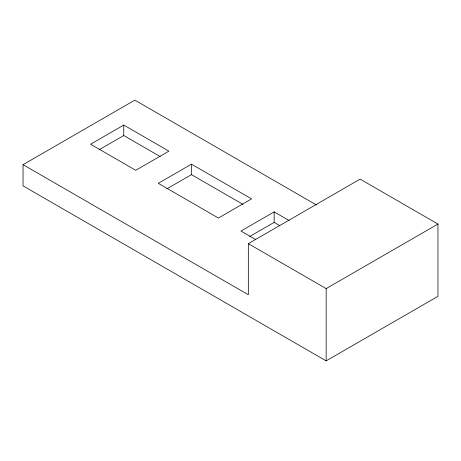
<?xml version="1.0" encoding="UTF-8"?>
<svg xmlns="http://www.w3.org/2000/svg" width="461" height="461" viewBox="0 0 461 461"><rect width="100%" height="100%" fill="white"/><g stroke="black" fill="none" stroke-linecap="round" stroke-linejoin="round"><path stroke-width="0.69" d="M23.05 164.675L248.329 294.74L248.329 243.667L360.127 179.122L437.95 224.052L437.95 296.325L326.152 360.871L23.05 185.875L23.05 164.675L134.848 100.129L316.563 205.047M123.755 125.069L90.575 144.224L135.736 170.299L168.91 151.145L123.755 125.069L123.755 135.54L160.255 156.613M99.178 149.727L123.755 135.54M191.465 164.162L158.29 183.322L218.422 218.041L251.602 198.881L191.465 164.162L191.465 174.633L242.924 204.344M166.888 188.826L191.465 174.633M289.116 220.542L274.157 211.904L240.982 231.059L255.319 239.34M249.58 236.562L274.157 222.375L279.769 225.613M248.329 243.667L326.152 288.598L437.95 224.052M326.152 288.598L326.152 360.871M274.157 211.904L274.157 222.375"/></g></svg>
